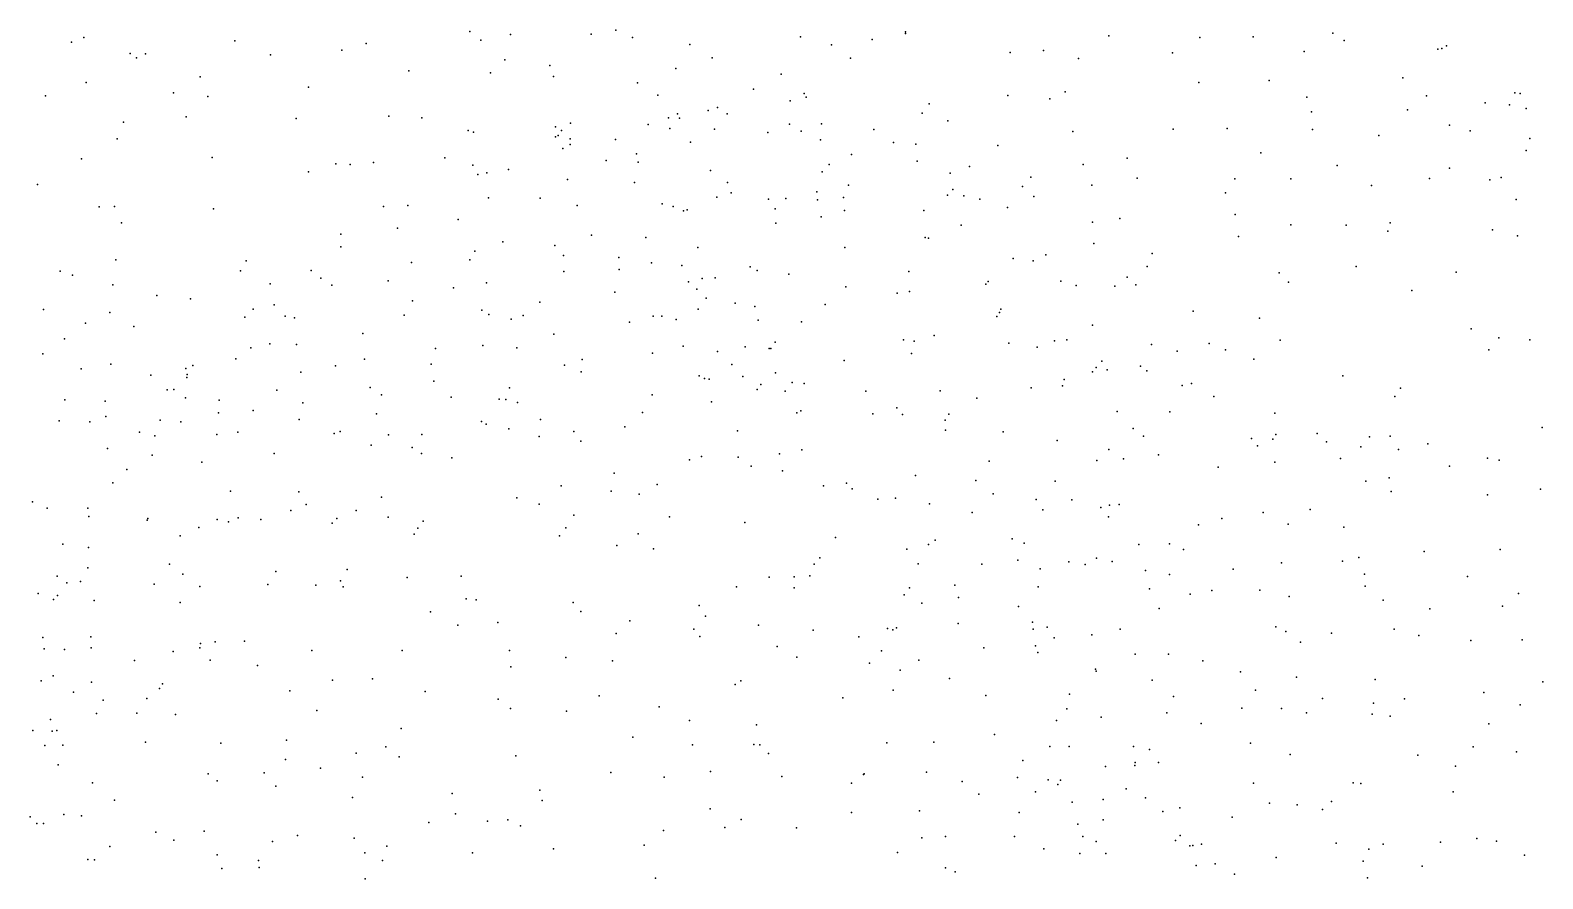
# Model space of a CAD drawing. Header units: metres. Extents: x -23.9 to 23.9, y -28.5 to 28.5.
# Drawn here: x -4.487 to -2.996, y 2.529 to 3.366 of the extents above; entities that cross this region are included whole.
import ezdxf

# ---------------------------------------------------------------- set-up
doc = ezdxf.new("R2010")
doc.units = ezdxf.units.M

msp = doc.modelspace()

# ---------------------------------------------------------------- linework, layer by layer
for p in [(-4.4337, 3.3585, 28.7601), (-4.285, 3.3553, 26.0401), (-4.0534, 3.3643, 28.957), (-4.0426, 3.3557, 13.3212), (-4.0132, 3.3615, 28.7425), (-3.9339, 3.3617, 27.7615), (-3.9096, 3.3656, 29.3121), (-3.8929, 3.3584, 27.217), (-3.7274, 3.3591, -11.6197), (-3.6568, 3.3566, 28.4767), (-3.624, 3.3641, 13.0549), (-3.6239, 3.3625, 28.3923), (-3.4234, 3.3602, 27.1618), (-3.334, 3.3583, 26.61), (-3.2814, 3.3591, 27.0721), (-3.2028, 3.3626, 26.826), (-3.1915, 3.3555, 26.9264), (-4.4458, 3.354, 28.6254), (-4.3881, 3.3427, 15.089), (-4.3731, 3.3425, -22.1632), (-4.2498, 3.3412, 29.8046), (-4.1794, 3.3458, 27.5939), (-4.1555, 3.3524, 28.8574), (-3.8364, 3.3517, 15.0962), (-3.6968, 3.3511, 26.5055), (-3.5208, 3.3436, 27.2053), (-3.4878, 3.3455, -19.8497), (-3.3609, 3.3434, 12.8208), (-3.2309, 3.3448, 26.6768), (-3.0992, 3.3468, 12.8101), (-3.0952, 3.3477, 25.859), (-3.0908, 3.3502, 26.096), (-4.3819, 3.3383, 27.7798), (-4.1136, 3.3255, 26.0866), (-4.0187, 3.3363, 16.5492), (-3.9745, 3.3309, 27.3737), (-3.8503, 3.3278, 26.2877), (-3.8144, 3.3385, 27.0611), (-3.6781, 3.3382, 27.1698), (-3.4534, 3.3379, 26.5293), (-4.4315, 3.3142, 21.0791), (-4.319, 3.3197, -18.8062), (-4.2122, 3.3094, 26.0882), (-4.033, 3.3236, 26.1287), (-3.9708, 3.3199, 28.9896), (-3.8881, 3.3139, 13.2415), (-3.7464, 3.3223, 12.8884), (-3.3349, 3.3141, 15.0506), (-3.2656, 3.3162, 26.572), (-3.1338, 3.3186, 15.0282), (-4.4717, 3.3008, 27.8226), (-4.3453, 3.3038, 26.0986), (-4.3115, 3.3004, 15.0907), (-3.8681, 3.3017, 29.3674), (-3.7738, 3.3074, 21.2864), (-3.7378, 3.2961, 15.0036), (-3.7239, 3.3033, 13.1327), (-3.7218, 3.2995, 28.6288), (-3.5232, 3.3012, 26.4713), (-3.4818, 3.298, 27.2707), (-3.4665, 3.3049, 15.0355), (-3.2284, 3.2995, 27.1685), (-3.1105, 3.3011, 26.8158), (-3.0234, 3.3039, 12.7967), (-3.0183, 3.3034, 14.995), (-4.333, 3.2802, 29.8631), (-4.1332, 3.2809, 13.3104), (-3.8486, 3.2833, 29.2862), (-3.8186, 3.2865, 15.0425), (-3.8094, 3.2895, 13.213), (-3.7997, 3.2831, 26.3935), (-3.6075, 3.2837, 12.9361), (-3.6007, 3.2932, 27.2609), (-3.2237, 3.2851, 15.0275), (-3.1292, 3.2872, 27.0513), (-3.0526, 3.2939, 25.975), (-3.0286, 3.2922, 25.8159), (-3.0124, 3.2884, 26.1641), (-4.3948, 3.275, 13.4586), (-4.2246, 3.2786, 13.396), (-4.1007, 3.2791, 29.7817), (-4.0551, 3.2669, 27.4791), (-4.0499, 3.265, 26.2002), (-3.9688, 3.2705, 15.0914), (-3.963, 3.2669, 29.6638), (-3.9542, 3.274, 27.6872), (-3.8775, 3.2726, 29.4972), (-3.8576, 3.2794, 27.7314), (-3.8561, 3.2687, 29.1651), (-3.8466, 3.2789, 24.588), (-3.8122, 3.2681, 24.4512), (-3.7595, 3.2649, 26.4696), (-3.7382, 3.2731, 24.6121), (-3.7268, 3.2662, 24.5069), (-3.7066, 3.2732, 13.0531), (-3.6552, 3.2677, 26.4517), (-3.5823, 3.2763, 28.029), (-3.459, 3.2658, 3.1936), (-3.3601, 3.2681, 26.4488), (-3.3068, 3.2686, 12.7572), (-3.2229, 3.2679, 12.7445), (-3.0877, 3.2719, 2.3155), (-3.0673, 3.2663, 26.9532), (-4.401, 3.2584, 26.1715), (-3.9689, 3.2604, 28.9187), (-3.9662, 3.2619, 24.5676), (-3.9546, 3.2585, 26.2688), (-3.9545, 3.2529, 24.7095), (-3.9099, 3.258, 29.0111), (-3.8359, 3.2552, 24.7602), (-3.7078, 3.2576, 24.7183), (-3.6358, 3.2549, 14.9613), (-3.6138, 3.2532, 27.9244), (-3.5329, 3.2519, 28.3295), (-3.1575, 3.2618, 26.577), (-3.0085, 3.2589, 26.0747), (-4.4362, 3.2387, 29.9006), (-4.3074, 3.24, 13.3759), (-4.1484, 3.2352, 15.0819), (-4.0779, 3.2397, 27.6442), (-3.9618, 3.2489, 24.4409), (-3.9189, 3.2371, 27.2904), (-3.8892, 3.2439, 28.7843), (-3.8875, 3.2355, 24.3705), (-3.6771, 3.2432, -18.3106), (-3.6124, 3.2364, 24.7225), (-3.4056, 3.2394, 27.3345), (-3.2737, 3.2447, 26.4631), (-3.0123, 3.2472, 19.5086), (-4.2123, 3.2261, 13.3311), (-4.1853, 3.234, 22.3496), (-4.1712, 3.2332, 29.8482), (-4.0505, 3.2326, 24.5698), (-4.0454, 3.2233, 24.4759), (-4.0365, 3.2251, 24.7055), (-4.0151, 3.2282, 27.5537), (-3.816, 3.2272, 24.3235), (-3.7061, 3.226, 3.6519), (-3.6992, 3.2332, 24.3723), (-3.5799, 3.2248, 28.529), (-3.5609, 3.2312, 24.5581), (-3.5003, 3.2207, 28.2532), (-3.4487, 3.2334, 26.39), (-3.1986, 3.2322, 27.2458), (-3.0877, 3.2296, 27.1162), (-3.0368, 3.2205, 26.689), (-4.4794, 3.2136, 4.177), (-3.957, 3.2184, 24.8242), (-3.891, 3.2156, 29.6185), (-3.7995, 3.2154, 28.765), (-3.7959, 3.2054, 29.3185), (-3.7112, 3.2062, 14.9464), (-3.6803, 3.2129, 24.8484), (-3.5774, 3.2086, 27.3682), (-3.5088, 3.2114, 24.623), (-3.4404, 3.2128, 15.0058), (-3.3956, 3.2199, 12.7483), (-3.3087, 3.2053, 27.3423), (-3.2995, 3.219, 15.0131), (-3.2441, 3.219, 5.9334), (-3.1647, 3.2125, 4.5936), (-3.1076, 3.2196, 11.0306), (-3.0479, 3.2181, 15.0097), (-4.4187, 3.1914, 19.5557), (-4.4035, 3.1917, 13.5972), (-4.1384, 3.192, 24.5497), (-4.1145, 3.1927, 24.7311), (-4.035, 3.2003, 24.7976), (-3.984, 3.1999, 24.3202), (-3.9475, 3.1927, 25.3992), (-3.8639, 3.1946, 24.2608), (-3.8531, 3.1917, 29.0359), (-3.8099, 3.2012, 27.6952), (-3.7589, 3.199, 24.9044), (-3.7418, 3.1998, 13.0201), (-3.7108, 3.1985, 28.7125), (-3.685, 3.2007, 24.2858), (-3.5825, 3.2029, 24.7963), (-3.5666, 3.2024, 12.8272), (-3.5508, 3.1991, 24.3945), (-3.5235, 3.1908, 28.4462), (-3.4976, 3.2016, 24.5049), (-3.0221, 3.1986, 27.064), (-4.3966, 3.1757, 14.9447), (-4.306, 3.1895, 26.2348), (-4.0648, 3.179, 24.3486), (-3.8428, 3.1875, 14.9716), (-3.8393, 3.1887, 26.4319), (-3.7523, 3.1897, 26.4065), (-3.7517, 3.1754, 24.2323), (-3.707, 3.1816, 27.3563), (-3.6841, 3.1879, 27.779), (-3.606, 3.188, 28.6034), (-3.4397, 3.1763, -17.2675), (-3.4127, 3.18, -21.9588), (-3.2991, 3.1839, 26.3806), (-3.1463, 3.1756, 26.4729), (-4.1806, 3.1647, 13.2694), (-4.1246, 3.1705, 15.0322), (-3.9335, 3.1635, 24.9394), (-3.88, 3.1614, 28.924), (-3.6045, 3.1613, 26.3361), (-3.6014, 3.1605, 24.908), (-3.5692, 3.1736, 14.9486), (-3.2957, 3.1622, -11.9231), (-3.2443, 3.1737, 12.6921), (-3.1896, 3.1735, 27.3093), (-3.1487, 3.1674, -16.5488), (-3.0453, 3.1689, 26.5696), (-3.0209, 3.163, 16.2605), (-4.1806, 3.1521, 26.2113), (-4.0484, 3.1479, 26.2187), (-4.0208, 3.1569, 29.801), (-3.9695, 3.1535, 14.9967), (-3.8287, 3.1513, 24.9786), (-3.6837, 3.1514, 24.9578), (-3.4382, 3.1555, 24.4651), (-3.3808, 3.1455, 27.4094), (-4.4023, 3.1393, 12.7602), (-4.2739, 3.1384, 14.9668), (-4.111, 3.1366, 13.208), (-4.0532, 3.1392, 24.9131), (-3.9611, 3.1435, 27.3158), (-3.9064, 3.1415, 26.2874), (-3.8743, 3.1364, 28.8359), (-3.8443, 3.1337, 6.6405), (-3.777, 3.1324, 29.2146), (-3.518, 3.1405, 24.2834), (-3.498, 3.1384, 28.0421), (-3.4858, 3.1441, 26.3112), (-3.3859, 3.1327, 24.5596), (-3.1798, 3.1327, 15.0177), (-4.4571, 3.128, 14.815), (-4.4451, 3.124, 26.3322), (-4.2793, 3.1284, 25.1974), (-4.25, 3.1157, 24.5603), (-4.2097, 3.1286, 24.7139), (-4.2002, 3.1211, 29.916), (-4.1338, 3.1184, 24.8823), (-4.0368, 3.1165, 24.2147), (-3.9608, 3.1279, 26.1842), (-3.9063, 3.1296, 27.6258), (-3.8378, 3.1177, 28.9905), (-3.8245, 3.1209, 27.6551), (-3.8115, 3.1216, 27.3525), (-3.7703, 3.1287, 24.1616), (-3.7388, 3.125, 14.8839), (-3.6206, 3.1277, 24.2038), (-3.5425, 3.1179, 28.5561), (-3.4708, 3.1182, 28.1215), (-3.4055, 3.1221, 14.9953), (-3.2558, 3.1264, 20.8518), (-3.2465, 3.1173, 26.355), (-3.0813, 3.127, -18.1137), (-4.4051, 3.1145, 13.5236), (-4.3617, 3.1041, 13.4342), (-4.3288, 3.1008, 26.2997), (-4.1892, 3.1143, 24.7991), (-4.0694, 3.1115, 29.8551), (-3.9103, 3.1075, 25.0243), (-3.8296, 3.1105, 26.2004), (-3.8205, 3.1016, 25.0486), (-3.6829, 3.1127, 20.6514), (-3.6323, 3.1064, 28.6882), (-3.6199, 3.1079, 27.8061), (-3.5449, 3.1154, 27.9159), (-3.4559, 3.114, 28.2409), (-3.4178, 3.1134, 24.3767), (-3.3971, 3.1145, 24.7554), (-3.125, 3.109, 12.672), (-4.4736, 3.0904, 29.9601), (-4.4083, 3.0875, 14.1925), (-4.267, 3.0905, 3.8359), (-4.2463, 3.0949, 26.1508), (-4.1097, 3.0989, 19.9425), (-4.0415, 3.0898, 13.1612), (-3.9844, 3.0974, 26.0641), (-3.8284, 3.0906, 28.9044), (-3.7918, 3.0965, 14.8194), (-3.7726, 3.0933, 11.5795), (-3.7031, 3.0952, 26.2946), (-3.5312, 3.0875, 27.463), (-3.5301, 3.0905, 12.752), (-3.3403, 3.0888, 24.4954), (-4.4321, 3.0767, 14.332), (-4.3844, 3.0736, 29.9693), (-4.275, 3.0829, 13.3061), (-4.2352, 3.0838, 14.9012), (-4.2263, 3.0822, 6.8493), (-4.1182, 3.0847, 14.9268), (-4.0346, 3.0855, 14.914), (-4.0127, 3.0808, 27.3659), (-4.0009, 3.0843, 27.5721), (-3.8961, 3.0778, 29.7155), (-3.8726, 3.0838, 26.0476), (-3.8641, 3.0836, 13.0851), (-3.8499, 3.0803, 20.3579), (-3.7692, 3.0798, 29.4658), (-3.7265, 3.0781, 12.9248), (-3.5338, 3.0833, -15.3165), (-3.4398, 3.0747, 24.9071), (-3.2752, 3.0817, 15.0236), (-3.0665, 3.0711, 27.2886), (-4.4527, 3.0615, 14.4669), (-4.2504, 3.0564, 24.829), (-4.1588, 3.0666, 26.0642), (-3.9707, 3.0659, 29.8044), (-3.7524, 3.0582, 14.7461), (-3.6259, 3.0605, 12.5054), (-3.6153, 3.059, 27.4707), (-3.5958, 3.0647, 25.0388), (-3.5222, 3.0571, 26.2304), (-3.4771, 3.0595, 24.2048), (-3.4648, 3.0603, 12.7055), (-3.3247, 3.0568, 24.4169), (-3.2547, 3.0599, 12.6532), (-3.0392, 3.0623, 26.4554), (-3.0087, 3.0605, 27.2282), (-4.4743, 3.0467, 13.6725), (-4.2839, 3.0416, 16.3856), (-4.2692, 3.0525, 26.3955), (-4.2242, 3.0558, 24.296), (-4.1572, 3.0414, 13.2022), (-4.0871, 3.0518, 27.5221), (-4.0407, 3.0547, 25.0369), (-4.0069, 3.0526, 24.1145), (-3.9428, 3.0411, 13.1053), (-3.8732, 3.0472, 27.6082), (-3.8432, 3.0541, 14.7459), (-3.8094, 3.0488, 29.6083), (-3.7819, 3.0535, 27.4166), (-3.7583, 3.0517, 26.0276), (-3.7568, 3.0518, 29.149), (-3.6179, 3.047, 26.151), (-3.4941, 3.0531, 24.991), (-3.3816, 3.0558, 24.305), (-3.3561, 3.0492, 12.6628), (-3.3086, 3.0504, 24.7203), (-3.2807, 3.0413, 24.585), (-3.0492, 3.0506, 15.0619), (-4.4365, 3.0318, 16.9122), (-4.4072, 3.0365, 13.4628), (-4.3333, 3.032, 13.3563), (-4.3321, 3.0262, 14.2491), (-4.3265, 3.0352, 24.6432), (-4.2198, 3.0285, 29.9522), (-4.1856, 3.0347, 14.8356), (-4.0915, 3.0364, 24.1412), (-3.96, 3.0353, 25.0911), (-3.9436, 3.0287, 27.3168), (-3.7951, 3.036, 29.011), (-3.7522, 3.0278, 27.6469), (-3.6843, 3.04, 26.0703), (-3.4395, 3.0287, 28.3255), (-3.4362, 3.0332, 28.1845), (-3.4304, 3.0394, 27.4901), (-3.4251, 3.0308, -22.943), (-3.3923, 3.0344, 14.9638), (-3.386, 3.0299, 26.2408), (-4.3679, 3.0255, 26.3861), (-4.3451, 3.0115, 14.6062), (-4.3324, 3.0234, 24.5108), (-4.1516, 3.0134, 24.9996), (-4.0887, 3.0195, 14.811), (-4.0141, 3.0131, 25.893), (-3.8272, 3.0249, 14.65), (-3.8221, 3.0223, 13.0263), (-3.8176, 3.0215, 24.0478), (-3.7844, 3.0241, 25.9411), (-3.7703, 3.0114, 28.905), (-3.7667, 3.0165, 25.1217), (-3.7356, 3.0184, 29.2526), (-3.724, 3.0174, 24.0552), (-3.5001, 3.0131, 27.9279), (-3.4692, 3.0149, 28.0191), (-3.4675, 3.0213, 14.9131), (-3.3513, 3.0155, 3.7747), (-3.3422, 3.0174, 27.4842), (-3.193, 3.0248, 27.4185), (-3.136, 3.0127, 3.3469), (-4.4525, 3.0013, 14.0038), (-4.4127, 3, 6.2944), (-4.3515, 3.011, 14.4463), (-4.3336, 3.0033, 24.7406), (-4.3005, 3.001, 24.3477), (-4.2436, 3.0107, 14.7487), (-4.2181, 2.9984, 24.222), (-4.1403, 3.0062, 25.9206), (-4.0719, 3.0039, 13.1511), (-4.0245, 3.0019, 27.4386), (-4.0179, 3.0016, 14.7367), (-4.0064, 2.9985, 27.5467), (-3.8738, 3.0061, 25.1247), (-3.8151, 2.9994, 27.5301), (-3.7426, 3.0099, 29.3976), (-3.6631, 3.0097, 14.7782), (-3.5897, 3.01, 24.0874), (-3.5537, 3.003, 28.6237), (-3.3201, 3.0045, 24.3336), (-3.1416, 3.0046, 26.3466), (-4.412, 2.9847, 14.0943), (-4.301, 2.9885, 14.5252), (-4.2668, 2.9906, 24.9055), (-4.2215, 2.9819, 14.6421), (-4.1452, 2.9874, 14.715), (-3.9837, 2.982, 29.8317), (-3.8831, 2.9887, 14.5768), (-3.7312, 2.9885, 27.5184), (-3.7272, 2.9904, 12.8948), (-3.6562, 2.9876, 28.7891), (-3.6324, 2.9935, 27.6805), (-3.627, 2.9867, 26.016), (-3.5813, 2.987, 27.5402), (-3.4155, 2.9898, 24.1912), (-3.3634, 2.9894, 24.9359), (-3.2601, 2.9882, 24.4721), (-4.458, 2.9804, 13.5774), (-4.428, 2.9795, 29.9887), (-4.379, 2.9695, 24.5723), (-4.3586, 2.9811, 26.1469), (-4.3382, 2.9796, 29.9816), (-4.3028, 2.9672, 13.3054), (-4.282, 2.9694, 25.9629), (-4.1871, 2.968, 14.4658), (-4.1811, 2.9699, -23.9891), (-4.1336, 2.9669, 14.5977), (-4.1008, 2.967, 25.8451), (-4.0418, 2.98, 12.2757), (-4.0374, 2.9773, 24.0705), (-4.015, 2.9725, 14.5747), (-3.951, 2.97, 27.398), (-3.9005, 2.9746, 25.8379), (-3.7894, 2.9708, 14.5372), (-3.5849, 2.9811, 14.8427), (-3.5845, 2.9715, 12.7606), (-3.5277, 2.9696, 27.8263), (-3.3995, 2.973, -14.7011), (-3.2589, 2.967, 15.0453), (-3.2183, 2.968, 24.9013), (-2.9966, 2.9739, 27.2699), (-4.4105, 2.9533, 13.4503), (-4.3637, 2.9659, 24.4498), (-4.1507, 2.9566, 13.1854), (-4.1101, 2.9544, 27.3572), (-3.985, 2.9652, 25.8182), (-3.9439, 2.9605, 14.5219), (-3.726, 2.952, 29.2013), (-3.4745, 2.9613, 24.1103), (-3.4236, 2.9523, 28.2152), (-3.3895, 2.9653, 5.1682), (-3.283, 2.963, 24.9807), (-3.2771, 2.9559, 27.4826), (-3.262, 2.9624, 26.2635), (-3.2091, 2.96, 24.6946), (-3.1752, 2.9549, 15.1061), (-3.1668, 2.9647, -23.3558), (-3.1463, 2.9653, 24.8538), (-3.138, 2.9523, 25.0357), (-3.109, 2.9578, 24.7406), (-4.3666, 2.9466, 26.0516), (-4.3176, 2.9399, 24.285), (-4.2461, 2.9484, 14.3669), (-4.1011, 2.9484, 14.5185), (-4.071, 2.9439, 25.1092), (-3.8367, 2.9421, -19.8825), (-3.8251, 2.9453, 29.654), (-3.789, 2.9448, 23.9951), (-3.7481, 2.9481, 25.8542), (-3.5416, 2.9409, 25.1119), (-3.4355, 2.9413, 26.1574), (-3.409, 2.943, 14.9654), (-3.3746, 2.947, 6.2412), (-3.2598, 2.9398, 24.3648), (-3.1951, 2.9433, 27.4533), (-3.0503, 2.9438, 25.0925), (-3.0387, 2.9417, 12.6486), (-4.3915, 2.9325, 24.6898), (-3.911, 2.9289, 25.1731), (-3.776, 2.936, 12.9533), (-3.7451, 2.9311, 29.4702), (-3.6141, 2.9266, 25.1519), (-3.3157, 2.9348, 24.2483), (-3.1472, 2.9244, 26.3093), (-3.0877, 2.9359, 24.6521), (-4.4051, 2.9195, -16.2065), (-4.2891, 2.9112, 22.3706), (-4.2218, 2.9106, 25.0321), (-3.9633, 2.9163, 23.9971), (-3.9142, 2.9113, 25.7621), (-3.8866, 2.9084, 3.7171), (-3.8686, 2.9179, 29.7221), (-3.7048, 2.9165, 14.6558), (-3.682, 2.919, 28.9899), (-3.6765, 2.9136, 23.9896), (-3.5545, 2.9216, -11.105), (-3.5377, 2.9086, 25.9845), (-3.4766, 2.9212, 27.6037), (-3.1704, 2.921, 4.3398), (-3.1452, 2.9109, 24.5561), (-3.0505, 2.9077, 15.2494), (-2.998, 2.9131, 24.6126), (-4.4843, 2.9008, 26.2929), (-4.4698, 2.8945, 26.2001), (-4.4297, 2.8943, 24.588), (-4.2299, 2.8923, 25.8157), (-4.2148, 2.8979, 27.4034), (-4.1653, 2.8923, 24.0806), (-4.1404, 2.9052, 25.7855), (-4.007, 2.9046, 25.7562), (-3.9851, 2.8984, 14.4543), (-3.6512, 2.9034, 28.9103), (-3.6338, 2.9044, 14.7543), (-3.6003, 2.8986, 28.7437), (-3.4952, 2.903, 28.5589), (-3.4886, 2.8927, 27.7035), (-3.4599, 2.9028, -13.8941), (-3.4313, 2.8952, 28.3871), (-3.423, 2.8973, 25.0797), (-3.4135, 2.8982, 24.1088), (-3.2251, 2.8932, 12.6274), (-4.4288, 2.8862, 14.084), (-4.3714, 2.8825, 24.3221), (-4.3706, 2.8843, 14.1713), (-4.3024, 2.8834, 13.2943), (-4.2911, 2.8811, 24.9773), (-4.2817, 2.8849, 27.4826), (-4.2594, 2.8834, 24.152), (-4.1891, 2.8796, 19.3694), (-4.1843, 2.8844, 29.9546), (-4.134, 2.8855, 27.4764), (-4.0995, 2.8815, 13.1478), (-3.951, 2.8875, 13.094), (-3.8564, 2.886, 13.0334), (-3.7822, 2.8802, 25.7606), (-3.5584, 2.8902, 14.8509), (-3.4238, 2.8858, 28.1605), (-3.3353, 2.8779, 19.5715), (-3.3121, 2.8841, 26.2147), (-3.2715, 2.8901, 25.1198), (-3.2469, 2.8787, 24.3016), (-4.3387, 2.8671, 25.8858), (-4.3203, 2.8753, 29.9875), (-4.1083, 2.8687, 27.363), (-4.1045, 2.8747, 29.9242), (-3.965, 2.8671, -22.0348), (-3.9587, 2.8751, 29.8248), (-3.8873, 2.8692, 14.4609), (-3.693, 2.8656, 29.1546), (-3.5946, 2.8628, 21.6869), (-3.5188, 2.8642, 25.1483), (-3.1921, 2.8757, 15.1874), (-4.4545, 2.859, 26.0431), (-4.4291, 2.8557, 24.7104), (-3.9086, 2.8577, 23.9596), (-3.8722, 2.8542, 25.2161), (-3.6228, 2.854, 16.4755), (-3.6014, 2.8587, 28.9669), (-3.5071, 2.8598, 24.0247), (-3.3939, 2.8587, 27.6083), (-3.3637, 2.8593, 12.6501), (-3.3501, 2.8538, 15.063), (-3.1129, 2.8516, 15.3145), (-3.038, 2.8537, 24.5023), (-4.4299, 2.8355, 13.4878), (-4.3495, 2.8393, 24.9217), (-4.1743, 2.8339, 24.1638), (-3.7139, 2.8392, 29.3646), (-3.7083, 2.8455, 29.2745), (-3.6116, 2.8397, 25.196), (-3.5487, 2.8391, 28.849), (-3.5132, 2.8431, 28.6486), (-3.4911, 2.8345, 12.698), (-3.463, 2.8415, 28.4644), (-3.447, 2.839, 27.8246), (-3.4358, 2.8453, 26.08), (-3.4202, 2.8419, 28.2406), (-3.3873, 2.8331, 25.1262), (-3.3009, 2.8344, 24.1912), (-3.2533, 2.8405, 27.5399), (-3.1931, 2.8423, 15.268), (-3.1773, 2.8459, 27.4683), (-4.46, 2.8275, 13.978), (-4.4506, 2.8209, 24.5358), (-4.4371, 2.8223, 24.4307), (-4.3644, 2.8196, 24.2581), (-4.3363, 2.8294, 5.024), (-4.2526, 2.8192, 14.2956), (-4.2445, 2.8321, 25.0574), (-4.2051, 2.8184, 24.0772), (-4.1807, 2.8229, 14.3463), (-4.1151, 2.826, 25.7147), (-4.0619, 2.8273, 25.176), (-3.7584, 2.8263, 29.4993), (-3.7336, 2.8268, 14.5286), (-3.7184, 2.8276, 12.8752), (-3.5752, 2.8185, 25.8392), (-3.3637, 2.8292, 24.1137), (-3.1717, 2.8293, 12.6039), (-3.07, 2.827, -11.1237), (-4.4787, 2.8104, 5.8299), (-4.4637, 2.8044, 13.5937), (-4.4596, 2.8082, 1.4141), (-4.4236, 2.8033, 24.7963), (-4.3193, 2.8171, 14.2308), (-4.1781, 2.8168, 25.113), (-4.057, 2.8051, 14.4158), (-4.047, 2.804, 23.9784), (-3.7906, 2.8169, 23.9348), (-3.7337, 2.8159, 25.229), (-3.6254, 2.809, 12.7898), (-3.6201, 2.816, 14.7509), (-3.5718, 2.8063, 29.0653), (-3.4931, 2.8169, 28.5458), (-3.3836, 2.8148, 27.7358), (-3.3434, 2.8096, 26.157), (-3.322, 2.8134, 27.5954), (-3.2749, 2.8136, 25.2579), (-3.2457, 2.8074, 24.2528), (-3.1708, 2.8174, 26.2688), (-3.1533, 2.8038, -19.9345), (-3.0197, 2.8104, -17.6861), (-4.3388, 2.8013, 25.8201), (-4.092, 2.7924, -12.3455), (-3.9515, 2.8014, 13.0967), (-3.9439, 2.7927, 29.7982), (-3.8274, 2.7985, 29.6486), (-3.8211, 2.7879, 25.2453), (-3.6078, 2.8009, 23.9615), (-3.5125, 2.7975, 28.96), (-3.374, 2.7955, 25.2183), (-3.1071, 2.7952, 27.4267), (-3.0357, 2.7977, 12.6547), (-4.0653, 2.779, 29.8853), (-4.0258, 2.7818, 25.6695), (-3.8957, 2.7833, 25.6698), (-3.8327, 2.7751, 14.4565), (-3.7687, 2.7791, 12.2268), (-3.715, 2.7743, 25.7136), (-3.6417, 2.7757, 5.029), (-3.6364, 2.7746, 19.8462), (-3.6328, 2.7765, 25.7566), (-3.572, 2.7806, 14.8122), (-3.4987, 2.7819, 25.1762), (-3.4982, 2.7752, 23.9946), (-3.4845, 2.777, 28.751), (-3.4124, 2.7751, 26.017), (-3.2589, 2.7776, 26.2113), (-3.2492, 2.7728, 12.6435), (-3.1422, 2.7751, 12.6435), (-4.4743, 2.767, 25.9431), (-4.4269, 2.7675, 14.0511), (-4.3187, 2.761, -20.7725), (-4.3042, 2.7627, 29.9728), (-4.2755, 2.7632, 13.2735), (-3.9091, 2.771, 23.9288), (-3.8267, 2.7678, 13.0293), (-3.7506, 2.7581, 15.2981), (-3.67, 2.7677, 14.6522), (-3.4957, 2.7588, 25.861), (-3.4773, 2.7665, 28.6192), (-3.4403, 2.7697, 28.3466), (-3.2347, 2.7625, 25.3505), (-3.204, 2.7711, 15.3698), (-3.118, 2.7689, 15.427), (-3.0669, 2.7641, 24.3788), (-3.0163, 2.7646, 25.3836), (-4.473, 2.7559, 13.8933), (-4.4527, 2.7551, -17.3359), (-4.4266, 2.7567, 24.3355), (-4.384, 2.7443, 24.9279), (-4.3457, 2.7532, 13.3738), (-4.3195, 2.7567, 25.0128), (-4.3092, 2.7445, 16.0602), (-4.2092, 2.7542, 25.7029), (-4.1201, 2.7541, 14.3787), (-4.0142, 2.7542, 25.2213), (-3.9588, 2.7473, 14.4387), (-3.9128, 2.744, 25.2502), (-3.7312, 2.7474, 23.9172), (-3.6477, 2.7539, 25.2394), (-3.6107, 2.7446, 29.2232), (-3.5467, 2.7566, 29.1365), (-3.4934, 2.7523, 29.0525), (-3.3976, 2.7505, 24.0548), (-3.3649, 2.7506, 26.0913), (-3.331, 2.7441, 15.2664), (-4.464, 2.7293, 24.7497), (-4.2627, 2.7395, -14.7123), (-4.0131, 2.738, 13.1244), (-3.6594, 2.7418, 11.5323), (-3.6291, 2.7347, 14.7189), (-3.4368, 2.7357, 28.8793), (-3.4361, 2.7339, 28.173), (-3.2938, 2.7331, 27.737), (-4.476, 2.7243, 24.4941), (-4.4263, 2.723, 24.8576), (-4.3593, 2.7166, 14.1436), (-4.3564, 2.7212, 24.1962), (-4.2306, 2.7143, 29.945), (-4.1886, 2.725, 24.0307), (-4.1492, 2.7263, 15.5411), (-4.0975, 2.7136, 6.3098), (-3.792, 2.7206, 29.5456), (-3.7864, 2.7242, -23.5548), (-3.636, 2.715, 23.9268), (-3.5806, 2.7266, 12.7742), (-3.381, 2.7248, 15.1982), (-3.2789, 2.7151, 15.3623), (-3.2387, 2.7277, 24.221), (-3.1612, 2.7254, 27.4703), (-2.9959, 2.7233, 19.7086), (-4.444, 2.713, 13.9668), (-4.4148, 2.705, 29.9706), (-4.3716, 2.7069, 25.78), (-4.0255, 2.7062, 16.3373), (-3.926, 2.7095, 25.6258), (-3.8667, 2.6987, 29.6685), (-3.6856, 2.7073, 12.8673), (-3.5448, 2.7097, 23.9587), (-3.4622, 2.7111, 12.7093), (-3.3599, 2.7087, 12.6737), (-3.213, 2.7068, 16.2068), (-3.1628, 2.7021, 15.4707), (-3.132, 2.7066, 26.2896), (-3.054, 2.7126, 27.3937), (-3.0183, 2.7006, 11.0597), (-4.4668, 2.686, 13.649), (-4.4213, 2.692, 13.4306), (-4.3816, 2.6923, 16.8839), (-4.3434, 2.6911, 13.3035), (-4.2041, 2.6951, 25.1328), (-4.0133, 2.6971, 25.6254), (-3.958, 2.6944, 19.555), (-3.8368, 2.6851, 25.2664), (-3.4752, 2.6852, 14.9688), (-3.465, 2.6965, 28.5077), (-3.431, 2.6883, 15.1332), (-3.3664, 2.6928, 25.3442), (-3.2925, 2.6973, 27.8238), (-3.2535, 2.697, 27.6336), (-3.2286, 2.6928, 25.4099), (-3.1641, 2.6913, 24.2784), (-3.1462, 2.6894, 12.6648), (-4.484, 2.6754, 24.6533), (-4.4649, 2.6746, 13.5365), (-4.4604, 2.6752, 13.7894), (-4.121, 2.6773, 25.1933), (-3.8928, 2.6687, 12.9966), (-3.7709, 2.6807, 11.8577), (-3.5362, 2.6713, 29.2236), (-3.3327, 2.6822, 24.0925), (-3.0492, 2.6818, 25.4522), (-4.4722, 2.6605, 25.8655), (-4.4545, 2.6608, 24.799), (-4.3731, 2.6639, 24.9618), (-4.2986, 2.6627, 13.198), (-4.2342, 2.6656, 25.6729), (-4.136, 2.6593, 14.3325), (-3.8339, 2.661, 29.5934), (-3.7733, 2.6616, 25.6343), (-3.7675, 2.661, 21.4066), (-3.6422, 2.663, 14.6357), (-3.5959, 2.6639, 25.724), (-3.4818, 2.6596, 25.2719), (-3.4625, 2.6596, 15.055), (-3.3994, 2.6595, 28.7075), (-3.3835, 2.6564, 28.8014), (-3.2838, 2.6627, -21.7058), (-3.0646, 2.6593, 26.3435), (-3.0218, 2.6541, 24.31), (-4.4591, 2.6415, 24.3776), (-4.235, 2.6466, 14.256), (-4.1655, 2.6529, 29.8979), (-4.1229, 2.6492, 13.0482), (-4.008, 2.6502, 14.3882), (-3.759, 2.6526, 29.3993), (-3.5082, 2.6456, 12.7566), (-3.4268, 2.6398, 15.2352), (-3.3981, 2.6408, 24.0357), (-3.3975, 2.6436, 29.0179), (-3.3745, 2.6436, -18.0119), (-3.2447, 2.6515, 15.4577), (-3.119, 2.6511, 15.5268), (-3.0818, 2.64, 12.6899), (-4.4251, 2.6237, 13.338), (-4.3112, 2.6324, 25.7049), (-4.3023, 2.6257, 14.1692), (-4.2559, 2.6336, 25.1056), (-4.2005, 2.638, -13.5367), (-4.1592, 2.6292, -15.1539), (-3.9143, 2.6338, 25.2635), (-3.8618, 2.6293, 23.9001), (-3.8162, 2.6348, 12.9845), (-3.7457, 2.63, 23.9005), (-3.6652, 2.6318, 25.6658), (-3.6646, 2.6326, 14.5495), (-3.6034, 2.6341, 23.929), (-3.5682, 2.6251, 25.2878), (-3.5137, 2.6288, -24.003), (-3.4835, 2.6266, 28.401), (-3.4713, 2.6263, 4.5285), (-4.2444, 2.6205, 29.9164), (-4.169, 2.6093, 25.6267), (-4.0708, 2.6131, 23.9486), (-3.9844, 2.6165, 23.9187), (-3.6773, 2.6233, 12.9065), (-3.5516, 2.6124, 9.597), (-3.4957, 2.6148, 25.7767), (-3.4738, 2.622, 28.2474), (-3.4066, 2.6178, 28.6104), (-3.3873, 2.6088, 15.3461), (-3.2811, 2.6232, 27.9208), (-3.1827, 2.6236, 27.5505), (-3.1752, 2.623, 27.4653), (-3.0841, 2.6147, 25.4939), (-4.4035, 2.6067, 1.0447), (-3.982, 2.6062, 29.7628), (-3.8166, 2.598, 29.4879), (-3.6771, 2.5945, -12.6296), (-3.6102, 2.596, 29.3545), (-3.512, 2.5943, 15.0122), (-3.4597, 2.6045, 6.23), (-3.429, 2.6071, 29.1541), (-3.3704, 2.5955, 25.4129), (-3.3536, 2.5989, 25.9597), (-3.2653, 2.6035, 12.6973), (-3.2378, 2.602, 25.4698), (-3.2129, 2.5973, 26.2363), (-3.2042, 2.6051, 15.5212), (-4.4866, 2.5903, 24.4532), (-4.4801, 2.5836, 13.4476), (-4.4737, 2.5835, 13.5405), (-4.4536, 2.5923, 13.66), (-4.4361, 2.5912, 13.7556), (-4.0939, 2.5845, 14.3256), (-4.0675, 2.5931, 29.8197), (-4.036, 2.586, 25.2375), (-4.016, 2.5873, 25.5869), (-4.0035, 2.5812, 22.8223), (-3.802, 2.5797, 25.2848), (-3.7859, 2.5875, 14.4159), (-3.7313, 2.5793, 25.613), (-3.4541, 2.5828, 25.3595), (-3.429, 2.5872, 28.1566), (-3.3019, 2.5898, 24.1096), (-4.3628, 2.5749, 14.0445), (-4.3451, 2.567, 13.1093), (-4.3153, 2.5761, 24.1169), (-4.2478, 2.5659, 14.1941), (-4.2233, 2.5716, 4.6428), (-4.1675, 2.5692, 23.9988), (-3.8625, 2.5767, 25.5751), (-3.608, 2.5694, 16.1923), (-3.5846, 2.5709, 14.705), (-3.5166, 2.5707, 12.7991), (-3.4492, 2.5709, 28.4736), (-3.436, 2.5659, 25.829), (-3.3579, 2.5667, 20.4016), (-3.3532, 2.5718, 12.7261), (-3.1996, 2.5643, 24.2449), (-3.0968, 2.5651, 24.2518), (-3.0608, 2.5687, 26.3646), (-3.0414, 2.5661, 27.3559), (-4.4083, 2.5608, 24.2484), (-4.3025, 2.5526, 25.0865), (-4.1569, 2.5547, 29.8447), (-4.1353, 2.5612, 9.3447), (-4.0508, 2.5545, 4.3038), (-3.971, 2.5585, -20.3199), (-3.8815, 2.5623, 12.9429), (-3.6319, 2.5551, 14.515), (-3.4876, 2.5585, 28.3335), (-3.452, 2.554, 15.2963), (-3.4265, 2.554, 24.0131), (-3.3437, 2.5616, 28.0624), (-3.3409, 2.5619, 15.4426), (-3.3321, 2.5633, 28.917), (-3.2587, 2.55, 26.1604), (-3.1674, 2.5582, 12.7161), (-3.1532, 2.5633, 26.3021), (-3.0139, 2.5522, 12.7507), (-4.4299, 2.5481, 29.9031), (-4.4232, 2.5476, 13.1734), (-4.2978, 2.5391, 14.1043), (-4.2618, 2.5471, 25.6458), (-4.2611, 2.5402, 13.0035), (-4.1395, 2.5471, 12.9553), (-3.5846, 2.5398, 14.6192), (-3.5751, 2.536, 12.8688), (-3.3376, 2.5421, 29.0082), (-3.3187, 2.5437, 28.8325), (-3.173, 2.5463, 25.5143), (-3.1147, 2.5416, 27.3994), (-4.1564, 2.5291, 14.2446), (-3.8702, 2.5297, 25.3032), (-3.2997, 2.5336, 26.0806), (-3.1687, 2.5299, 27.705)]:
    msp.add_point(p)

doc.saveas('drawing.dxf')
